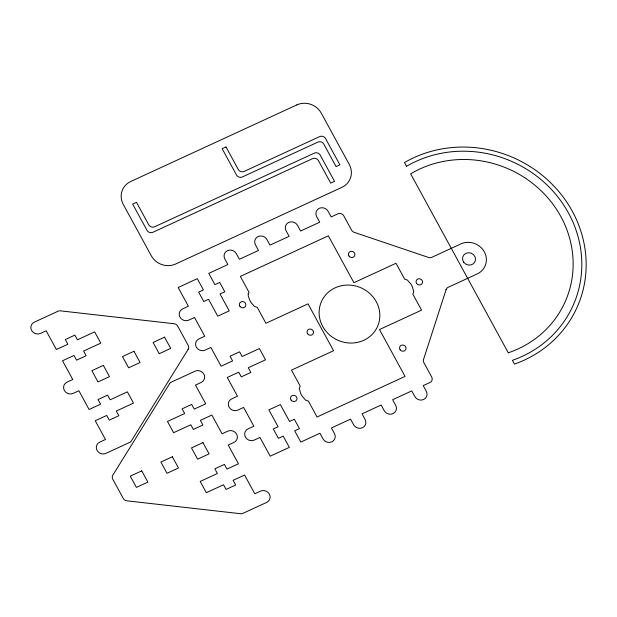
<?xml version="1.0" encoding="UTF-8"?>
<svg xmlns="http://www.w3.org/2000/svg" width="617" height="617" viewBox="0 0 617 617"><rect width="100%" height="100%" fill="white"/><g stroke="black" fill="none" stroke-linecap="round" stroke-linejoin="round"><path stroke-width="0.93" d="M248.188 293.785L248.327 296.137L249.569 299.769A23.176 21.641 24 0 0 251.057 302.5L254.505 306.487L257.227 307.335L265.919 323.269L308.006 303.857L333.566 350.718L291.486 370.131L300.178 386.057L299.284 388.571L300.703 393.492A23.176 21.641 24 0 0 302.191 396.222L305.639 400.209L308.361 401.058L317.053 416.992L405.045 376.409L379.478 329.547L421.558 310.143L412.866 294.209L413.76 291.694L412.341 286.774A23.176 21.641 24 0 0 410.853 284.044L407.413 280.056L404.69 279.208L395.998 263.282L353.911 282.686L328.344 235.825L240.352 276.408L249.044 292.335L248.188 293.785M446.091 289.643L423.54 359.464A4.388 4.095 24 0 0 423.864 362.634L431.707 377.01A4.388 4.095 24 0 1 429.933 382.525L423.231 385.617L426.301 391.24A6.579 6.139 24 0 1 423.632 399.507A6.579 6.139 24 0 1 414.825 396.53L411.755 390.908L392.628 399.731L395.698 405.354A6.579 6.139 24 0 1 393.029 413.621A6.579 6.139 24 0 1 384.221 410.644L381.152 405.022L362.025 413.845L365.094 419.467A6.579 6.139 24 0 1 362.418 427.735A6.579 6.139 24 0 1 353.61 424.758L350.549 419.136L331.414 427.959L334.483 433.581A6.579 6.139 24 0 1 331.815 441.849A6.579 6.139 24 0 1 323.007 438.872L319.938 433.25L300.811 442.073L294.671 430.828L299.461 428.622L294.348 419.252L289.558 421.457L280.357 404.582L268.881 409.881L278.082 426.748L273.3 428.954L278.414 438.325L283.195 436.119L289.334 447.364L270.207 456.187L259.981 437.445L254.243 440.091A6.579 6.139 24 0 1 245.435 437.114A6.579 6.139 24 0 1 248.103 428.846L253.842 426.2L243.615 407.451L237.877 410.097A6.579 6.139 24 0 1 229.069 407.12A6.579 6.139 24 0 1 231.745 398.852L237.483 396.207L227.257 377.465L238.733 372.167L241.286 376.856L250.849 372.444L248.296 367.755L265.511 359.819L259.379 348.574L242.157 356.51L239.604 351.829L230.041 356.233L232.594 360.922L221.117 366.213L210.891 347.471L205.153 350.117A6.579 6.139 24 0 1 196.345 347.14A6.579 6.139 24 0 1 199.013 338.872L204.759 336.226L194.532 317.477L188.794 320.123A6.579 6.139 24 0 1 179.987 317.146A6.579 6.139 24 0 1 182.655 308.878L188.393 306.233L178.166 287.491L197.293 278.668L203.433 289.913L198.651 292.119L203.764 301.489L208.546 299.284L217.747 316.159L229.223 310.86L220.022 293.993L224.804 291.787L219.691 282.416L214.909 284.622L208.77 273.377L227.904 264.554L224.835 258.932A6.579 6.139 24 0 1 227.503 250.656A6.579 6.139 24 0 1 236.311 253.633L239.381 259.256L258.508 250.44L255.438 244.81A6.579 6.139 24 0 1 258.114 236.542A6.579 6.139 24 0 1 266.914 239.519L269.984 245.142L289.111 236.319L286.049 230.696A6.579 6.139 24 0 1 288.717 222.428A6.579 6.139 24 0 1 297.525 225.406L300.595 231.028L319.722 222.205L316.652 216.582A6.579 6.139 24 0 1 319.321 208.315A6.579 6.139 24 0 1 328.128 211.292L331.198 216.914L337.892 213.829A4.388 4.095 24 0 1 343.762 215.811L351.605 230.187A4.388 4.095 24 0 0 354.173 232.324L428.53 257.459A4.388 4.095 24 0 0 431.831 257.304L460.853 243.923A17.538 16.374 24 0 1 484.337 251.859A17.538 16.374 24 0 1 477.219 273.917L448.197 287.298A4.388 4.095 24 0 0 446.091 289.643M188.131 349.376L131.359 440.916A4.388 4.095 24 0 1 129.639 442.42L105.869 453.387A6.579 6.139 24 0 1 97.062 450.41A6.579 6.139 24 0 1 99.738 442.134L105.476 439.489L95.249 420.748L106.726 415.449L109.278 420.138L118.842 415.727L116.289 411.038L133.503 403.102L127.372 391.857L110.15 399.793L107.597 395.111L98.034 399.523L100.586 404.204L89.11 409.495L78.883 390.754L73.145 393.399A6.579 6.139 24 0 1 64.338 390.422A6.579 6.139 24 0 1 67.014 382.154L72.752 379.509L62.525 360.76L74.001 355.469L76.554 360.158L86.118 355.747L83.565 351.058L100.779 343.121L94.648 331.877L77.426 339.813L74.873 335.124L65.309 339.535L67.862 344.224L56.386 349.515L46.159 330.774L40.421 333.419A6.579 6.139 24 0 1 31.614 330.442A6.579 6.139 24 0 1 34.282 322.174L58.06 311.207A4.388 4.095 24 0 1 60.397 310.845L174.148 323.74A4.388 4.095 24 0 1 177.681 326.092L188.193 345.366A4.388 4.095 24 0 1 188.131 349.376M169.606 383.643L112.834 475.19A4.388 4.095 24 0 0 112.772 479.193L123.284 498.467A4.388 4.095 24 0 0 126.817 500.819L240.568 513.714A4.388 4.095 24 0 0 242.913 513.352L266.683 502.392A6.579 6.139 24 0 0 269.351 494.117A6.579 6.139 24 0 0 260.544 491.14L254.806 493.793L244.579 475.044L233.103 480.334L235.655 485.024L226.092 489.435L223.539 484.746L206.325 492.69L200.186 481.445L217.4 473.501L214.847 468.82L224.411 464.408L226.963 469.09L238.447 463.799L228.221 445.058L233.959 442.404A6.579 6.139 24 0 0 236.627 434.137A6.579 6.139 24 0 0 227.82 431.16L222.081 433.805L211.855 415.064L200.378 420.354L202.931 425.044L193.368 429.455L190.815 424.766L173.601 432.71L167.462 421.457L184.676 413.521L182.123 408.832L191.686 404.42L194.239 409.11L205.716 403.819L195.496 385.07L201.235 382.424A6.579 6.139 24 0 0 203.903 374.157A6.579 6.139 24 0 0 195.095 371.179L171.325 382.139A4.388 4.095 24 0 0 169.606 383.643M296.846 104.898L130.696 181.521A18.248 17.037 24 0 0 123.292 204.458L151.265 255.739A18.248 17.037 24 0 0 175.698 263.991L341.841 187.367A18.248 17.037 24 0 0 349.253 164.43L321.272 113.15A18.248 17.037 24 0 0 296.846 104.898M225.992 146.954L222.166 148.72L236.481 174.966A4.388 4.095 24 0 0 242.358 176.948L317.917 142.103A4.388 4.095 24 0 1 323.786 144.085L336.057 166.582L339.882 164.816L325.568 138.57A4.388 4.095 24 0 0 319.691 136.588L244.139 171.433A4.388 4.095 24 0 1 238.262 169.451L225.992 146.954M136.488 202.314L132.663 204.073L146.977 230.318A4.388 4.095 24 0 0 152.846 232.3L312.572 158.638A4.388 4.095 24 0 1 318.441 160.628L330.712 183.118L334.537 181.352L320.223 155.114A4.388 4.095 24 0 0 314.354 153.124L154.628 226.786A4.388 4.095 24 0 1 148.759 224.804L136.488 202.314M103.355 365.395L91.879 370.686L98.01 381.931L109.494 376.64L103.355 365.395M133.958 351.281L122.482 356.572L128.621 367.817L140.098 362.526L133.958 351.281M164.569 337.16L153.093 342.458L159.225 353.703L170.701 348.412L164.569 337.16M141.74 470.856L130.264 476.154L136.403 487.399L147.879 482.108L141.74 470.856M172.344 456.742L160.867 462.04L167.006 473.285L178.483 467.987L172.344 456.742M202.954 442.628L191.478 447.919L197.61 459.171L209.086 453.873L202.954 442.628M406.541 166.312L404.482 162.549A118.395 110.528 24 0 1 572.329 211.284A118.395 110.528 24 0 1 514.455 364.115L512.403 360.351A114.006 106.44 24 0 0 568.504 213.05A114.006 106.44 24 0 0 406.541 166.312M508.292 352.816L410.652 173.847A105.237 98.25 24 0 1 560.853 216.575A105.237 98.25 24 0 1 508.292 352.816M463.699 262.217A6.579 6.139 24 0 0 474.928 261.832A6.579 6.139 24 0 0 468.473 252.708A6.579 6.139 24 0 0 463.699 262.217M416.629 283.504A3.286 3.07 24 0 0 422.244 283.311A3.286 3.07 24 0 0 419.02 278.753A3.286 3.07 24 0 0 416.629 283.504M307.598 333.789A3.286 3.07 24 0 0 313.212 333.596A3.286 3.07 24 0 0 309.981 329.038A3.286 3.07 24 0 0 307.598 333.789M239.951 306.333A3.286 3.07 24 0 0 245.566 306.148A3.286 3.07 24 0 0 242.334 301.582A3.286 3.07 24 0 0 239.951 306.333M348.983 256.047A3.286 3.07 24 0 0 354.598 255.862A3.286 3.07 24 0 0 351.366 251.296A3.286 3.07 24 0 0 348.983 256.047M291.077 400.055A3.286 3.07 24 0 0 296.692 399.87A3.286 3.07 24 0 0 293.468 395.304A3.286 3.07 24 0 0 291.077 400.055M400.117 349.77A3.286 3.07 24 0 0 405.731 349.584A3.286 3.07 24 0 0 402.5 345.019A3.286 3.07 24 0 0 400.117 349.77M324.588 329.432A30.696 28.66 24 0 0 376.987 327.666A30.696 28.66 24 0 0 346.862 285.069A30.696 28.66 24 0 0 324.588 329.432"/></g></svg>
